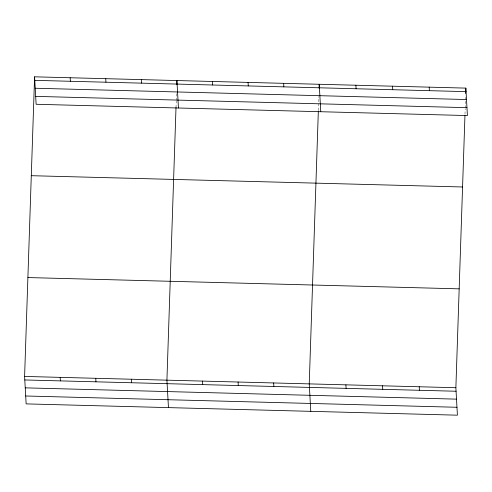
<?xml version="1.0" encoding="UTF-8"?>
<svg xmlns="http://www.w3.org/2000/svg" width="492" height="492" viewBox="0 0 492 492"><rect width="100%" height="100%" fill="white"/><g stroke="black" fill="none" stroke-linecap="round" stroke-linejoin="round"><path stroke-width="0.37" stroke-dasharray="2.46 1.84" d="M176.013 107.373L176.222 101.241M176.247 100.473L176.499 92.81M318.361 110.331L318.822 96.537M464.995 114.169L465.174 108.806M465.198 108.037L465.457 100.374M465.481 99.605L465.561 97.305"/><path stroke-width="0.74" d="M464.946 115.7L455.875 387.721L457.412 415.18L26.137 403.889L24.6 376.435L34.588 76.82L465.863 88.111L467.4 115.565L36.125 104.279L34.588 76.82M176.013 107.373L166.923 380.156L168.455 407.616M176.782 84.378L176.911 80.547L178.442 108.006M318.336 111.1L309.24 383.883L310.778 411.343M319.105 88.105L319.228 84.273L320.766 111.727M465.684 93.474L465.863 88.111M34.784 80.35L466.059 91.635M35.227 88.246L466.502 99.532M35.682 96.383L466.957 107.668M31.291 175.693L462.566 186.978M27.896 277.562L459.171 288.847M24.6 376.435L455.875 387.721M24.797 379.959L456.072 391.245M25.24 387.856L456.514 399.141M25.695 395.992L456.97 407.278M429.208 87.152L429.405 90.676M419.221 386.761L419.418 390.285M392.548 86.192L392.745 89.716M382.561 385.802L382.758 389.326M355.888 85.233L356.085 88.757M345.901 384.842L346.097 388.366M283.65 83.339L283.847 86.863M273.663 382.948L273.86 386.478M248.073 82.41L248.269 85.934M238.085 382.02L238.282 385.543M212.489 81.475L212.685 85.005M202.501 381.091L202.698 384.615M141.327 79.618L141.524 83.142M131.339 379.227L131.536 382.751M105.749 78.683L105.946 82.207M95.762 378.293L95.958 381.823M70.165 77.754L70.368 81.278M60.178 377.364L60.375 380.888"/></g></svg>
